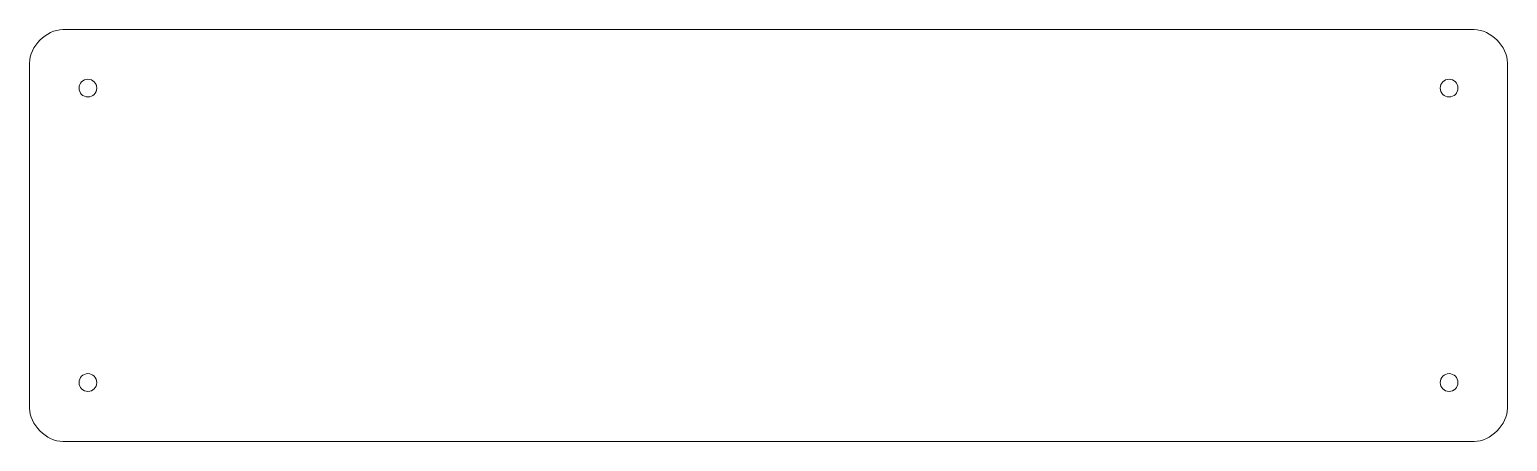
# Model space of a CAD drawing. Header units: inches. Extents: x 20 to 286, y -225 to -151.
import ezdxf

# ---------------------------------------------------------------- set-up
doc = ezdxf.new("R2010")
doc.units = ezdxf.units.IN
doc.header["$MEASUREMENT"] = 0
doc.layers.add('Layer 1', color=7, linetype='Continuous')

# ---------------------------------------------------------------- blocks, each defined once
blk = doc.blocks.new('block 4')
at = {"layer": 'Layer 1', "lineweight": 0}
for points, knots in [([(26.36, -151.43), (111.03, -151.43), (195.69, -151.43), (280.36, -151.43), (283.36, -151.43), (286.36, -154.43), (286.36, -157.43), (286.36, -178.09), (286.36, -198.76), (286.36, -219.43), (286.36, -222.43), (283.36, -225.43), (280.36, -225.43), (195.69, -225.43), (111.03, -225.43), (26.36, -225.43), (23.36, -225.43), (20.36, -222.43), (20.36, -219.43), (20.36, -198.76), (20.36, -178.09), (20.36, -157.43), (20.36, -154.43), (23.36, -151.43), (26.36, -151.43)], [0, 0, 0, 0, 1, 1, 1, 2, 2, 2, 3, 3, 3, 4, 4, 4, 5, 5, 5, 6, 6, 6, 7, 7, 7, 8, 8, 8, 8]), ([(275.86, -160.33), (276.74, -160.33), (277.46, -161.04), (277.46, -161.93), (277.46, -162.81), (276.74, -163.53), (275.86, -163.53), (274.97, -163.53), (274.26, -162.81), (274.26, -161.93), (274.26, -161.04), (274.97, -160.33), (275.86, -160.33)], [0, 0, 0, 0, 1, 1, 1, 2, 2, 2, 3, 3, 3, 4, 4, 4, 4]), ([(275.86, -213.25), (276.74, -213.25), (277.46, -213.96), (277.46, -214.85), (277.46, -215.73), (276.74, -216.45), (275.86, -216.45), (274.97, -216.45), (274.26, -215.73), (274.26, -214.85), (274.26, -213.96), (274.97, -213.25), (275.86, -213.25)], [0, 0, 0, 0, 1, 1, 1, 2, 2, 2, 3, 3, 3, 4, 4, 4, 4])]:
    blk.add_open_spline(points, degree=3, knots=knots, dxfattribs=at)
blk = doc.blocks.new('block 3')
at = {"layer": 'Layer 1'}
blk.add_blockref('block 4', (0, 0), dxfattribs=at)
blk = doc.blocks.new('block 2')
at = {"layer": 'Layer 1'}
blk.add_blockref('block 3', (0, 0), dxfattribs=at)

msp = doc.modelspace()

# ---------------------------------------------------------------- linework, layer by layer
at = {"layer": 'Layer 1', "lineweight": 0}
for points in [[(30.86, -160.33), (31.75, -160.33), (32.46, -161.04), (32.46, -161.93), (32.46, -162.81), (31.75, -163.53), (30.86, -163.53), (29.98, -163.53), (29.26, -162.81), (29.26, -161.93), (29.26, -161.04), (29.98, -160.33), (30.86, -160.33)], [(30.86, -213.25), (31.75, -213.25), (32.46, -213.96), (32.46, -214.85), (32.46, -215.73), (31.75, -216.45), (30.86, -216.45), (29.98, -216.45), (29.26, -215.73), (29.26, -214.85), (29.26, -213.96), (29.98, -213.25), (30.86, -213.25)]]:
    msp.add_open_spline(points, degree=3, knots=[0, 0, 0, 0, 1, 1, 1, 2, 2, 2, 3, 3, 3, 4, 4, 4, 4], dxfattribs=at)

# ---------------------------------------------------------------- block references
at = {"layer": 'Layer 1'}
msp.add_blockref('block 2', (0, 0), dxfattribs=at)

doc.saveas('drawing.dxf')
